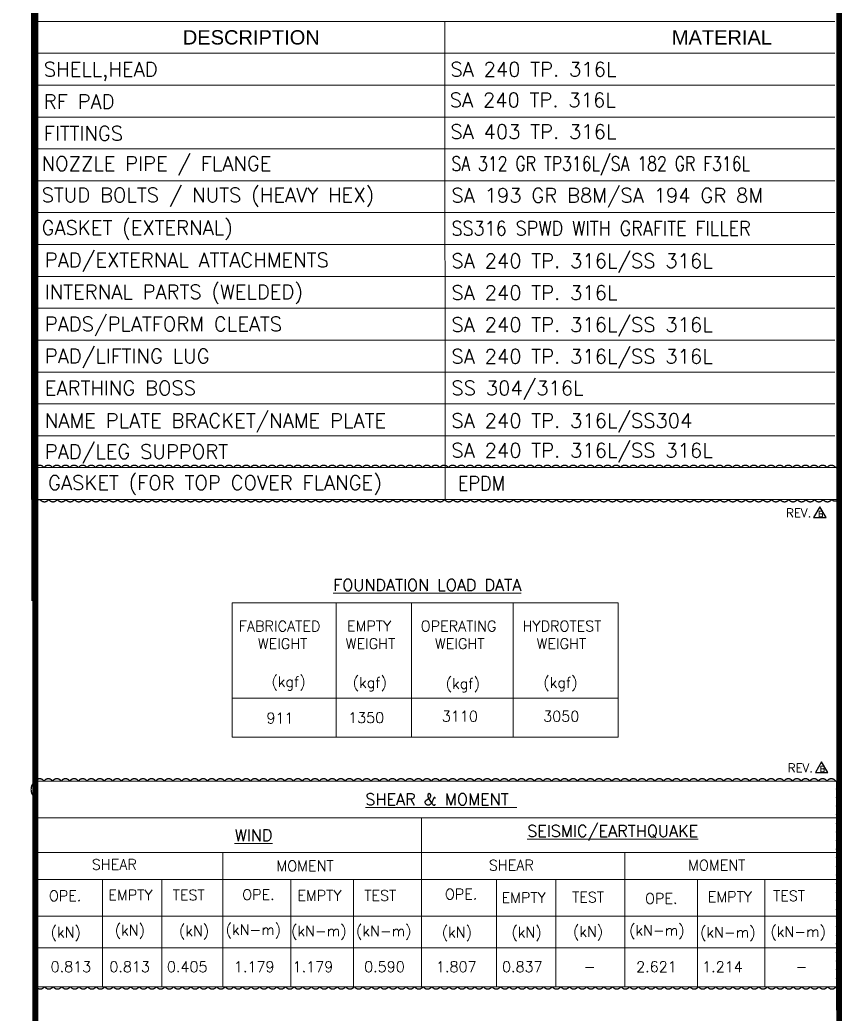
# Model space of a CAD drawing. Header units: inches. Extents: x -100737 to -99065, y -38026 to -37432.
# Drawn here: x -100053 to -99909.7, y -37844.7 to -37671.4 of the extents above; entities that cross this region are included whole.
import ezdxf
from ezdxf.enums import TextEntityAlignment as Align

# ---------------------------------------------------------------- set-up
doc = ezdxf.new("R2010")
doc.units = ezdxf.units.IN
doc.header["$LTSCALE"] = 200
doc.header["$MEASUREMENT"] = 0
doc.linetypes.add('DASHED', pattern=[0.75, 0.5, -0.25])
doc.linetypes.add('DASHED2', pattern=[0.375, 0.25, -0.125])
for name, color, linetype in [('4', 6, 'Continuous'), ('BORDER', 9, 'Continuous'), ('BORDER1', 3, 'Continuous'), ('BORDER2', 7, 'Continuous'), ('CONSTRUCTION', 252, 'Continuous'), ('DIMENSION', 8, 'Continuous'), ('text', 3, 'Continuous')]:
    doc.layers.add(name, color=color, linetype=linetype)
doc.layers.add('OBJECT', color=7, linetype='Continuous', lineweight=18)
doc.styles.add('ARIAL', font='arial.ttf')
doc.styles.add("ROMAN'S", font='romans.shx')
doc.styles.add('ROMANC', font='ROMANC', dxfattribs={"height": 5})
doc.styles.add('ROMAND', font='romand.shx', dxfattribs={"width": 0.8})
doc.styles.add('ROMANS', font='romans.shx', dxfattribs={"width": 0.85})
doc.styles.add('ROMANT', font='romant.shx')
doc.styles.add('RS', font='ROMANS.shx', dxfattribs={"width": 0.8})
doc.styles.get("Standard").update_dxf_attribs({"font": 'romans.shx'})

# ---------------------------------------------------------------- blocks, each defined once
blk = doc.blocks.new('*U110')
at = {"layer": 'BORDER1', "color": 154, "true_color": 0x1859a9, "const_width": 1}
blk.add_lwpolyline([(0, 564), (796, 564), (796, 0), (0, 0)], close=True, dxfattribs=at)
blk.add_lwpolyline([(656, 0), (656, 564)], dxfattribs=at)
at = {"layer": 'BORDER2', "flags": 8}
for tag, height, style, p in [('REV-B', 2.7, 'ROMANS', (662.76, 125.68)), ('REV-A', 2.7, 'ROMANS', (662.76, 118.68)), ('RE-B', 7, 'ROMANT', (745.34, 6.15))]:
    blk.add_attdef(tag, text='', height=height, dxfattribs=dict(at, style=style)).set_placement(p, align=Align.CENTER)
at = {"layer": 'BORDER2', "style": 'ROMANS', "width": 4.59626}
for tag, p, p2 in [('DATE-B', (668.47, 125.68), (681.47, 125.68)), ('DATE-A', (668.47, 118.68), (681.47, 118.68))]:
    blk.add_attdef(tag, text='', height=2.7, dxfattribs=at).set_placement(p, p2, align=Align.FIT)
at = {"layer": 'BORDER2'}
for tag, height, style, p in [('DRN-B', 2.7, 'ROMANS', (689.55, 125.68)), ('CHD-B', 2.7, 'ROMANS', (701.61, 125.68)), ('APD-B', 2.7, 'ROMANS', (713.32, 125.68)), ('DRN-A', 2.7, 'ROMANS', (689.55, 118.68)), ('CHD-A', 2.7, 'ROMANS', (701.61, 118.68)), ('APD-A', 2.7, 'ROMANS', (713.32, 118.68)), ('CONS_CONT_VEND', 3.5, 'ROMANC', (726, 61.94))]:
    blk.add_attdef(tag, text='', height=height, dxfattribs=dict(at, style=style)).set_placement(p, align=Align.CENTER)
at = {"layer": 'BORDER2', "style": 'ROMANS', "width": 0.8}
for tag, p, height in [('1:X', (670.77, 103.49), 3), ('LOC', (709.61, 103.49), 3), ('PROJ_NO', (774.84, 103.49), 3), ('CONS_DRG_NO', (681.74, 53.26), 2.5)]:
    blk.add_attdef(tag, p, '', height=height, dxfattribs=at)
at = {"layer": 'BORDER2', "lineweight": 30, "width": 0.8, "flags": 104}
for tag, p in [('COMMENTS-B', (720.22, 127.5)), ('COMMENTS-A', (720.22, 120.5))]:
    blk.add_attdef(tag, text='', height=2.2, dxfattribs=at).set_placement(p, align=Align.MIDDLE_LEFT)
at = {"layer": 'BORDER2', "style": 'ROMANS', "width": 0.8}
for tag, p in [('PROJECT_TITLE_1', (726, 45.91)), ('PROJECT_TITLE_2', (726, 40.58))]:
    blk.add_attdef(tag, text='', height=3.5, dxfattribs=at).set_placement(p, align=Align.MIDDLE)
at = {"layer": 'BORDER2', "style": 'ROMANT', "width": 0.8}
for tag, p in [('DRG_TITLE_1', (726, 29.73)), ('DRG_TITLE_2', (726, 23.03)), ('DRG_TITLE_3', (726, 16.33))]:
    blk.add_attdef(tag, text='', height=4, dxfattribs=at).set_placement(p, align=Align.CENTER)
at = {"layer": 'BORDER2', "style": 'ROMANT'}
for tag, p in [('AR', (668.95, 6.15)), ('PA', (683.03, 6.15)), ('DC', (697.09, 6.15)), ('TS', (775.94, 6.15))]:
    blk.add_attdef(tag, p, '', height=7, dxfattribs=at)
for tag, p in [('SRNO', (736.79, 6.15)), ('SH', (771.83, 6.2))]:
    blk.add_attdef(tag, text='', height=7, dxfattribs=at).set_placement(p, align=Align.RIGHT)
at = {"layer": 'BORDER2', "style": 'ROMANS', "flags": 2}
blk.add_attdef('TB_VERSION', text='', height=2, dxfattribs=at).set_placement((1, -1), align=Align.TOP_LEFT)
blk = doc.blocks.new('REVISION')
at = {"layer": 'DIMENSION', "color": 1, "linetype": 'DASHED2'}
blk.add_lwpolyline([(-2.5, 13.6), (-11.2, 28.6), (-19.9, 13.6)], close=True, dxfattribs=at)
at = {"layer": 'DIMENSION', "color": 1, "linetype": 'DASHED2', "attachment_point": 1, "style": "ROMAN'S"}
for s, insert, char_height, width in [('REV.', (-58.2, 26), 12, 56.203), ('B', (-13.6, 22.6), 8, 5.597)]:
    blk.add_mtext(s, dxfattribs=dict(at, insert=insert, char_height=char_height, width=width))

msp = doc.modelspace()

# ---------------------------------------------------------------- linework, layer by layer
at = {"layer": '4', "color": 1, "linetype": 'Continuous', "lineweight": 15}
for p, q in [((-100016.033, -37773.04, -1.889), (-99948.731, -37773.04, -2.72)), ((-100016.033, -37796.436, -1.889), (-100016.033, -37773.04, -1.889)), ((-99997.88, -37773.04, -0.916), (-99997.88, -37796.436, -0.916)), ((-99984.783, -37773.04, -0.916), (-99984.783, -37796.436, -0.916)), ((-99967.012, -37773.04, -0.06), (-99967.012, -37796.436, -0.06)), ((-99948.731, -37773.04, -0.065), (-99948.731, -37796.436, -0.065)), ((-99948.731, -37796.436, -0.065), (-100016.033, -37796.436, -1.889)), ((-99910.69, -37808.154), (-99910.69, -37843.989)), ((-99983.021, -37810.508), (-99983.021, -37839.914, -0.955)), ((-100017.644, -37816.518, -1.806), (-100017.644, -37839.915, -1.806)), ((-100001.301, -37816.518, -0.95), (-100001.301, -37816.518, -0.95)), ((-99947.575, -37816.518, -4.048), (-99947.58, -37839.914, -4.496)), ((-100038.596, -37821.227, -1.806), (-100038.596, -37839.915, -1.806)), ((-100028.249, -37821.227, -1.806), (-100028.249, -37839.915, -1.806)), ((-100005.813, -37821.227, -1.806), (-100005.813, -37839.915, -1.806)), ((-99994.871, -37821.227, -1.806), (-99994.871, -37839.915, -1.806)), ((-99969.928, -37821.227, -1.806), (-99969.928, -37839.915, -1.806)), ((-99959.581, -37821.227, -1.806), (-99959.581, -37839.915, -1.806)), ((-99934.906, -37821.227, -1.806), (-99934.906, -37839.915, -1.806)), ((-99923.16, -37821.227, -1.806), (-99923.16, -37839.915, -1.806))]:
    msp.add_line(p, q, dxfattribs=at)
at = {"layer": 'BORDER'}
msp.add_line((-100050.947, -37755.001), (-100050.947, -37664.168), dxfattribs=at)
at = {"layer": 'CONSTRUCTION', "linetype": 'Continuous', "lineweight": 15}
msp.add_line((-100016.033, -37789.641, -0.021), (-99948.731, -37789.641, -0.852), dxfattribs=at)
at = {"layer": 'DIMENSION', "color": 6, "linetype": 'DASHED', "ltscale": 10}
for points in [[(-100050.322, -37749.446, -0.5206), (-100048.822, -37749.446, -0.5206), (-100047.322, -37749.446, -0.5206), (-100045.822, -37749.446, -0.5206), (-100044.322, -37749.446, -0.5206), (-100042.822, -37749.446, -0.5206), (-100041.322, -37749.446, -0.5206), (-100039.822, -37749.446, -0.5206), (-100038.322, -37749.446, -0.5206), (-100036.822, -37749.446, -0.5206), (-100035.322, -37749.446, -0.5206), (-100033.822, -37749.446, -0.5206), (-100032.322, -37749.446, -0.5206), (-100030.822, -37749.446, -0.5206), (-100029.322, -37749.446, -0.5206), (-100027.822, -37749.446, -0.5206), (-100026.322, -37749.446, -0.5206), (-100024.822, -37749.446, -0.5206), (-100023.322, -37749.446, -0.5206), (-100021.822, -37749.446, -0.5206), (-100020.322, -37749.446, -0.5206), (-100018.822, -37749.446, -0.5206), (-100017.322, -37749.446, -0.5206), (-100015.822, -37749.446, -0.5206), (-100014.322, -37749.446, -0.5206), (-100012.822, -37749.446, -0.5206), (-100011.322, -37749.446, -0.5206), (-100009.822, -37749.446, -0.5206), (-100008.322, -37749.446, -0.5206), (-100006.822, -37749.446, -0.5206), (-100005.322, -37749.446, -0.5206), (-100003.822, -37749.446, -0.5206), (-100002.322, -37749.446, -0.5206), (-100000.822, -37749.446, -0.5206), (-99999.322, -37749.446, -0.5206), (-99997.822, -37749.446, -0.5206), (-99996.322, -37749.446, -0.5206), (-99994.822, -37749.446, -0.5206), (-99993.322, -37749.446, -0.5206), (-99991.822, -37749.446, -0.5206), (-99990.322, -37749.446, -0.5206), (-99988.822, -37749.446, -0.5206), (-99987.322, -37749.446, -0.5206), (-99985.822, -37749.446, -0.5206), (-99984.322, -37749.446, -0.5206), (-99982.822, -37749.446, -0.5206), (-99981.322, -37749.446, -0.5206), (-99979.822, -37749.446, -0.5206), (-99978.322, -37749.446, -0.5206), (-99976.822, -37749.446, -0.5206), (-99975.322, -37749.446, -0.5206), (-99973.822, -37749.446, -0.5206), (-99972.322, -37749.446, -0.5206), (-99970.822, -37749.446, -0.5206), (-99969.322, -37749.446, -0.5206), (-99967.822, -37749.446, -0.5206), (-99966.322, -37749.446, -0.5206), (-99964.822, -37749.446, -0.5206), (-99963.322, -37749.446, -0.5206), (-99961.822, -37749.446, -0.5206), (-99960.322, -37749.446, -0.5206), (-99958.822, -37749.446, -0.5206), (-99957.322, -37749.446, -0.5206), (-99955.822, -37749.446, -0.5206), (-99954.322, -37749.446, -0.5206), (-99952.822, -37749.446, -0.5206), (-99951.322, -37749.446, -0.5206), (-99949.822, -37749.446, -0.5206), (-99948.322, -37749.446, -0.5206), (-99946.822, -37749.446, -0.5206), (-99945.322, -37749.446, -0.5206), (-99943.822, -37749.446, -0.5206), (-99942.322, -37749.446, -0.5206), (-99940.822, -37749.446, -0.5206), (-99939.322, -37749.446, -0.5206), (-99937.822, -37749.446, -0.5206), (-99936.322, -37749.446, -0.5206), (-99934.822, -37749.446, -0.5206), (-99933.322, -37749.446, -0.5206), (-99931.822, -37749.446, -0.5206), (-99930.322, -37749.446, -0.5206), (-99928.822, -37749.446, -0.5206), (-99927.322, -37749.446, -0.5206), (-99925.822, -37749.446, -0.5206), (-99924.322, -37749.446, -0.5206), (-99922.822, -37749.446, -0.5206), (-99921.322, -37749.446, -0.5206), (-99919.822, -37749.446, -0.5206), (-99918.322, -37749.446, -0.5206), (-99916.822, -37749.446, -0.5206), (-99915.322, -37749.446, -0.5206), (-99913.822, -37749.446, -0.5206), (-99912.322, -37749.446, -0.5206), (-99910.822, -37749.446, -0.5206), (-99910.189, -37750.312, -0.5206), (-99910.189, -37751.812, -0.5206), (-99910.189, -37753.312, -0.5206), (-99910.189, -37754.812, -0.5206), (-99911.5, -37755.001, -0.5206), (-99913, -37755.001, -0.5206), (-99914.5, -37755.001, -0.5206), (-99916, -37755.001, -0.5206), (-99917.5, -37755.001, -0.5206), (-99919, -37755.001, -0.5206), (-99920.5, -37755.001, -0.5206), (-99922, -37755.001, -0.5206), (-99923.5, -37755.001, -0.5206), (-99925, -37755.001, -0.5206), (-99926.5, -37755.001, -0.5206), (-99928, -37755.001, -0.5206), (-99929.5, -37755.001, -0.5206), (-99931, -37755.001, -0.5206), (-99932.5, -37755.001, -0.5206), (-99934, -37755.001, -0.5206), (-99935.5, -37755.001, -0.5206), (-99937, -37755.001, -0.5206), (-99938.5, -37755.001, -0.5206), (-99940, -37755.001, -0.5206), (-99941.5, -37755.001, -0.5206), (-99943, -37755.001, -0.5206), (-99944.5, -37755.001, -0.5206), (-99946, -37755.001, -0.5206), (-99947.5, -37755.001, -0.5206), (-99949, -37755.001, -0.5206), (-99950.5, -37755.001, -0.5206), (-99952, -37755.001, -0.5206), (-99953.5, -37755.001, -0.5206), (-99955, -37755.001, -0.5206), (-99956.5, -37755.001, -0.5206), (-99958, -37755.001, -0.5206), (-99959.5, -37755.001, -0.5206), (-99961, -37755.001, -0.5206), (-99962.5, -37755.001, -0.5206), (-99964, -37755.001, -0.5206), (-99965.5, -37755.001, -0.5206), (-99967, -37755.001, -0.5206), (-99968.5, -37755.001, -0.5206), (-99970, -37755.001, -0.5206), (-99971.5, -37755.001, -0.5206), (-99973, -37755.001, -0.5206), (-99974.5, -37755.001, -0.5206), (-99976, -37755.001, -0.5206), (-99977.5, -37755.001, -0.5206), (-99979, -37755.001, -0.5206), (-99980.5, -37755.001, -0.5206), (-99982, -37755.001, -0.5206), (-99983.5, -37755.001, -0.5206), (-99985, -37755.001, -0.5206), (-99986.5, -37755.001, -0.5206), (-99988, -37755.001, -0.5206), (-99989.5, -37755.001, -0.5206), (-99991, -37755.001, -0.5206), (-99992.5, -37755.001, -0.5206), (-99994, -37755.001, -0.5206), (-99995.5, -37755.001, -0.5206), (-99997, -37755.001, -0.5206), (-99998.5, -37755.001, -0.5206), (-100000, -37755.001, -0.5206), (-100001.5, -37755.001, -0.5206), (-100003, -37755.001, -0.5206), (-100004.5, -37755.001, -0.5206), (-100006, -37755.001, -0.5206), (-100007.5, -37755.001, -0.5206), (-100009, -37755.001, -0.5206), (-100010.5, -37755.001, -0.5206), (-100012, -37755.001, -0.5206), (-100013.5, -37755.001, -0.5206), (-100015, -37755.001, -0.5206), (-100016.5, -37755.001, -0.5206), (-100018, -37755.001, -0.5206), (-100019.5, -37755.001, -0.5206), (-100021, -37755.001, -0.5206), (-100022.5, -37755.001, -0.5206), (-100024, -37755.001, -0.5206), (-100025.5, -37755.001, -0.5206), (-100027, -37755.001, -0.5206), (-100028.5, -37755.001, -0.5206), (-100030, -37755.001, -0.5206), (-100031.5, -37755.001, -0.5206), (-100033, -37755.001, -0.5206), (-100034.5, -37755.001, -0.5206), (-100036, -37755.001, -0.5206), (-100037.5, -37755.001, -0.5206), (-100039, -37755.001, -0.5206), (-100040.5, -37755.001, -0.5206), (-100042, -37755.001, -0.5206), (-100043.5, -37755.001, -0.5206), (-100045, -37755.001, -0.5206), (-100046.5, -37755.001, -0.5206), (-100048, -37755.001, -0.5206), (-100049.5, -37755.001, -0.5206), (-100050.322, -37754.324, -0.5206), (-100050.322, -37752.824, -0.5206), (-100050.322, -37751.324, -0.5206)], [(-100050.322, -37804.079, -0.5206), (-100048.822, -37804.079, -0.5206), (-100047.322, -37804.079, -0.5206), (-100045.822, -37804.079, -0.5206), (-100044.322, -37804.079, -0.5206), (-100042.822, -37804.079, -0.5206), (-100041.322, -37804.079, -0.5206), (-100039.822, -37804.079, -0.5206), (-100038.322, -37804.079, -0.5206), (-100036.822, -37804.079, -0.5206), (-100035.322, -37804.079, -0.5206), (-100033.822, -37804.079, -0.5206), (-100032.322, -37804.079, -0.5206), (-100030.822, -37804.079, -0.5206), (-100029.322, -37804.079, -0.5206), (-100027.822, -37804.079, -0.5206), (-100026.322, -37804.079, -0.5206), (-100024.822, -37804.079, -0.5206), (-100023.322, -37804.079, -0.5206), (-100021.822, -37804.079, -0.5206), (-100020.322, -37804.079, -0.5206), (-100018.822, -37804.079, -0.5206), (-100017.322, -37804.079, -0.5206), (-100015.822, -37804.079, -0.5206), (-100014.322, -37804.079, -0.5206), (-100012.822, -37804.079, -0.5206), (-100011.322, -37804.079, -0.5206), (-100009.822, -37804.079, -0.5206), (-100008.322, -37804.079, -0.5206), (-100006.822, -37804.079, -0.5206), (-100005.322, -37804.079, -0.5206), (-100003.822, -37804.079, -0.5206), (-100002.322, -37804.079, -0.5206), (-100000.822, -37804.079, -0.5206), (-99999.322, -37804.079, -0.5206), (-99997.822, -37804.079, -0.5206), (-99996.322, -37804.079, -0.5206), (-99994.822, -37804.079, -0.5206), (-99993.322, -37804.079, -0.5206), (-99991.822, -37804.079, -0.5206), (-99990.322, -37804.079, -0.5206), (-99988.822, -37804.079, -0.5206), (-99987.322, -37804.079, -0.5206), (-99985.822, -37804.079, -0.5206), (-99984.322, -37804.079, -0.5206), (-99982.822, -37804.079, -0.5206), (-99981.322, -37804.079, -0.5206), (-99979.822, -37804.079, -0.5206), (-99978.322, -37804.079, -0.5206), (-99976.822, -37804.079, -0.5206), (-99975.322, -37804.079, -0.5206), (-99973.822, -37804.079, -0.5206), (-99972.322, -37804.079, -0.5206), (-99970.822, -37804.079, -0.5206), (-99969.322, -37804.079, -0.5206), (-99967.822, -37804.079, -0.5206), (-99966.322, -37804.079, -0.5206), (-99964.822, -37804.079, -0.5206), (-99963.322, -37804.079, -0.5206), (-99961.822, -37804.079, -0.5206), (-99960.322, -37804.079, -0.5206), (-99958.822, -37804.079, -0.5206), (-99957.322, -37804.079, -0.5206), (-99955.822, -37804.079, -0.5206), (-99954.322, -37804.079, -0.5206), (-99952.822, -37804.079, -0.5206), (-99951.322, -37804.079, -0.5206), (-99949.822, -37804.079, -0.5206), (-99948.322, -37804.079, -0.5206), (-99946.822, -37804.079, -0.5206), (-99945.322, -37804.079, -0.5206), (-99943.822, -37804.079, -0.5206), (-99942.322, -37804.079, -0.5206), (-99940.822, -37804.079, -0.5206), (-99939.322, -37804.079, -0.5206), (-99937.822, -37804.079, -0.5206), (-99936.322, -37804.079, -0.5206), (-99934.822, -37804.079, -0.5206), (-99933.322, -37804.079, -0.5206), (-99931.822, -37804.079, -0.5206), (-99930.322, -37804.079, -0.5206), (-99928.822, -37804.079, -0.5206), (-99927.322, -37804.079, -0.5206), (-99925.822, -37804.079, -0.5206), (-99924.322, -37804.079, -0.5206), (-99922.822, -37804.079, -0.5206), (-99921.322, -37804.079, -0.5206), (-99919.822, -37804.079, -0.5206), (-99918.322, -37804.079, -0.5206), (-99916.822, -37804.079, -0.5206), (-99915.322, -37804.079, -0.5206), (-99913.822, -37804.079, -0.5206), (-99912.322, -37804.079, -0.5206), (-99910.822, -37804.079, -0.5206), (-99910.69, -37805.447, -0.5206), (-99910.69, -37806.947, -0.5206), (-99910.69, -37808.447, -0.5206), (-99910.69, -37809.947, -0.5206), (-99910.69, -37811.447, -0.5206), (-99910.69, -37812.947, -0.5206), (-99910.69, -37814.447, -0.5206), (-99910.69, -37815.947, -0.5206), (-99910.69, -37817.447, -0.5206), (-99910.69, -37818.947, -0.5206), (-99910.69, -37820.447, -0.5206), (-99910.69, -37821.947, -0.5206), (-99910.69, -37823.447, -0.5206), (-99910.69, -37824.947, -0.5206), (-99910.69, -37826.447, -0.5206), (-99910.69, -37827.947, -0.5206), (-99910.69, -37829.447, -0.5206), (-99910.69, -37830.947, -0.5206), (-99910.69, -37832.447, -0.5206), (-99910.69, -37833.947, -0.5206), (-99910.69, -37835.447, -0.5206), (-99910.69, -37836.947, -0.5206), (-99910.69, -37838.447, -0.5206), (-99910.723, -37839.914, -0.5206), (-99912.223, -37839.914, -0.5206), (-99913.723, -37839.914, -0.5206), (-99915.223, -37839.914, -0.5206), (-99916.723, -37839.914, -0.5206), (-99918.223, -37839.914, -0.5206), (-99919.723, -37839.914, -0.5206), (-99921.223, -37839.914, -0.5206), (-99922.723, -37839.914, -0.5206), (-99924.223, -37839.914, -0.5206), (-99925.723, -37839.914, -0.5206), (-99927.223, -37839.914, -0.5206), (-99928.723, -37839.914, -0.5206), (-99930.223, -37839.914, -0.5206), (-99931.723, -37839.914, -0.5206), (-99933.223, -37839.914, -0.5206), (-99934.723, -37839.914, -0.5206), (-99936.223, -37839.914, -0.5206), (-99937.723, -37839.914, -0.5206), (-99939.223, -37839.914, -0.5206), (-99940.723, -37839.914, -0.5206), (-99942.223, -37839.914, -0.5206), (-99943.723, -37839.914, -0.5206), (-99945.223, -37839.914, -0.5206), (-99946.723, -37839.914, -0.5206), (-99948.223, -37839.914, -0.5206), (-99949.723, -37839.914, -0.5206), (-99951.223, -37839.914, -0.5206), (-99952.723, -37839.914, -0.5206), (-99954.223, -37839.914, -0.5206), (-99955.723, -37839.914, -0.5206), (-99957.223, -37839.914, -0.5206), (-99958.723, -37839.914, -0.5206), (-99960.223, -37839.914, -0.5206), (-99961.723, -37839.914, -0.5206), (-99963.223, -37839.914, -0.5206), (-99964.723, -37839.914, -0.5206), (-99966.223, -37839.914, -0.5206), (-99967.723, -37839.914, -0.5206), (-99969.223, -37839.914, -0.5206), (-99970.723, -37839.914, -0.5206), (-99972.223, -37839.914, -0.5206), (-99973.723, -37839.914, -0.5206), (-99975.223, -37839.914, -0.5206), (-99976.723, -37839.914, -0.5206), (-99978.223, -37839.914, -0.5206), (-99979.723, -37839.914, -0.5206), (-99981.223, -37839.914, -0.5206), (-99982.723, -37839.914, -0.5206), (-99984.223, -37839.914, -0.5206), (-99985.723, -37839.914, -0.5206), (-99987.223, -37839.914, -0.5206), (-99988.723, -37839.914, -0.5206), (-99990.223, -37839.914, -0.5206), (-99991.723, -37839.914, -0.5206), (-99993.223, -37839.914, -0.5206), (-99994.723, -37839.914, -0.5206), (-99996.223, -37839.914, -0.5206), (-99997.723, -37839.914, -0.5206), (-99999.223, -37839.914, -0.5206), (-100000.723, -37839.914, -0.5206), (-100002.223, -37839.914, -0.5206), (-100003.723, -37839.914, -0.5206), (-100005.223, -37839.914, -0.5206), (-100006.723, -37839.914, -0.5206), (-100008.223, -37839.914, -0.5206), (-100009.723, -37839.914, -0.5206), (-100011.223, -37839.914, -0.5206), (-100012.723, -37839.914, -0.5206), (-100014.223, -37839.914, -0.5206), (-100015.723, -37839.914, -0.5206), (-100017.223, -37839.914, -0.5206), (-100018.723, -37839.914, -0.5206), (-100020.223, -37839.914, -0.5206), (-100021.723, -37839.914, -0.5206), (-100023.223, -37839.914, -0.5206), (-100024.723, -37839.914, -0.5206), (-100026.223, -37839.914, -0.5206), (-100027.723, -37839.914, -0.5206), (-100029.223, -37839.914, -0.5206), (-100030.723, -37839.914, -0.5206), (-100032.223, -37839.914, -0.5206), (-100033.723, -37839.914, -0.5206), (-100035.223, -37839.914, -0.5206), (-100036.723, -37839.914, -0.5206), (-100038.223, -37839.914, -0.5206), (-100039.723, -37839.914, -0.5206), (-100041.223, -37839.914, -0.5206), (-100042.723, -37839.914, -0.5206), (-100044.223, -37839.914, -0.5206), (-100045.723, -37839.914, -0.5206), (-100047.223, -37839.914, -0.5206), (-100048.723, -37839.914, -0.5206), (-100050.223, -37839.914, -0.5206), (-100050.322, -37838.513, -0.5206), (-100050.322, -37837.013, -0.5206), (-100050.322, -37835.513, -0.5206), (-100050.322, -37834.013, -0.5206), (-100050.322, -37832.513, -0.5206), (-100050.322, -37831.013, -0.5206), (-100050.322, -37829.513, -0.5206), (-100050.322, -37828.013, -0.5206), (-100050.322, -37826.513, -0.5206), (-100050.322, -37825.013, -0.5206), (-100050.322, -37823.513, -0.5206), (-100050.322, -37822.013, -0.5206), (-100050.322, -37820.513, -0.5206), (-100050.322, -37819.013, -0.5206), (-100050.322, -37817.513, -0.5206), (-100050.322, -37816.013, -0.5206), (-100050.322, -37814.513, -0.5206), (-100050.322, -37813.013, -0.5206), (-100050.322, -37811.513, -0.5206), (-100050.322, -37810.013, -0.5206), (-100050.322, -37808.513, -0.5206), (-100050.322, -37807.013, -0.5206)]]:
    msp.add_lwpolyline(points, format="xyb", close=True, dxfattribs=at)
at = {"layer": 'OBJECT', "color": 1, "lineweight": 15}
for p, q in [((-99910.69, -37804.079), (-99910.69, -37839.914)), ((-100050.322, -37810.508), (-99910.356, -37810.508)), ((-100050.322, -37816.518, -2.779), (-99910.356, -37816.518, -4.507)), ((-100050.322, -37821.227, 0.441), (-99910.356, -37821.227, -3.53)), ((-100050.322, -37827.625, -1.845), (-99910.356, -37827.624, -3.573)), ((-100050.322, -37833.12, -0.911), (-99910.356, -37833.119, -2.639))]:
    msp.add_line(p, q, dxfattribs=at)
msp.add_lwpolyline([(-99910.356, -37839.914), (-100050.322, -37839.914), (-100050.322, -37804.079), (-99910.356, -37804.079)], dxfattribs=at)
at = {"layer": 'text', "color": 1, "lineweight": 15}
for p, q in [((-100050.945, -37593.36, 15.489), (-100050.945, -37678.773, 15.489)), ((-100050.948, -37752.834, -0.355), (-100050.948, -37668.184, -0.355)), ((-99910.947, -37671.668), (-100050.947, -37671.668)), ((-99978.91, -37755.001), (-99978.962, -37671.668)), ((-100050.947, -37727.224), (-100050.947, -37772.641, 4.957)), ((-99909.847, -37755.001), (-100049.847, -37755.001))]:
    msp.add_line(p, q, dxfattribs=at)
at = {"layer": 'text', "color": 252, "lineweight": 15}
for p, q in [((-99910.947, -37677.224), (-100050.947, -37677.224)), ((-99910.947, -37682.779), (-100050.947, -37682.779)), ((-99910.947, -37688.335), (-100050.947, -37688.335)), ((-99910.947, -37693.89), (-100050.947, -37693.89)), ((-99910.947, -37693.89), (-100050.947, -37693.89)), ((-99910.947, -37693.89), (-100050.947, -37693.89)), ((-99910.947, -37693.89), (-100050.947, -37693.89)), ((-99910.947, -37699.446), (-100050.947, -37699.446)), ((-99910.947, -37699.446), (-100050.947, -37699.446)), ((-99910.947, -37705.001), (-100050.947, -37705.001)), ((-99910.947, -37710.557), (-100050.947, -37710.557)), ((-99910.947, -37710.557), (-100050.947, -37710.557)), ((-99910.947, -37710.557), (-100050.947, -37710.557)), ((-99910.947, -37710.557), (-100050.947, -37710.557)), ((-99910.947, -37710.557), (-100050.947, -37710.557)), ((-99910.947, -37710.557), (-100050.947, -37710.557)), ((-99910.947, -37710.557), (-100050.947, -37710.557)), ((-99910.947, -37710.557), (-100050.947, -37710.557)), ((-99910.947, -37716.112), (-100050.947, -37716.112)), ((-99910.947, -37721.668), (-100050.947, -37721.668)), ((-99910.947, -37721.668), (-100050.947, -37721.668)), ((-99910.947, -37727.224), (-100050.947, -37727.224)), ((-99910.947, -37732.779), (-100050.947, -37732.779)), ((-99910.947, -37738.335), (-100050.947, -37738.335)), ((-99910.947, -37743.89), (-100050.947, -37743.89)), ((-99910.947, -37743.89), (-100050.947, -37743.89)), ((-99910.947, -37749.446), (-100050.947, -37749.446))]:
    msp.add_line(p, q, dxfattribs=at)

# ---------------------------------------------------------------- block references
at = {"layer": 'BORDER1', "lineweight": 9, "xscale": 1.000952843108604, "yscale": 1.000952843108604, "zscale": 1.000952843108604}
msp.add_blockref('*U110', (-100706.947, -38011.246), dxfattribs=at)
at = {"layer": 'DIMENSION', "color": 6, "linetype": 'DASHED2', "xscale": 0.1252646215129461, "yscale": 0.1252646215129461, "zscale": 0.1252646215129461}
for p in [(-99912.156, -37759.854, -2.683), (-99911.86, -37804.291, -2.683)]:
    msp.add_blockref('REVISION', p, dxfattribs=at)

# ---------------------------------------------------------------- texts
at = {"layer": 'OBJECT', "color": 3, "lineweight": 15, "style": 'RS'}
for s, height, p in [('FABRICATED ', 1.83373, (-100014.858, -37777.987, -0.022)), ('EMPTY ', 1.8337, (-99995.998, -37777.972)), ('OPERATING', 1.8337, (-99983.153, -37777.981)), ('HYDROTEST', 1.8337, (-99965.398, -37777.981, 0.856)), ('WEIGHT', 1.8337, (-100011.545, -37781.043, 1.823)), ('WEIGHT', 1.8337, (-99996.22, -37781.046)), ('WEIGHT', 1.8337, (-99980.662, -37781.045)), ('WEIGHT', 1.8337, (-99962.947, -37781.041, 0.856)), ('(kgf)', 1.8337, (-100009.156, -37787.666, 1.823)), ('(kgf)', 1.8337, (-99994.998, -37787.81, 0.952)), ('(kgf)', 1.8337, (-99978.79, -37787.977, 0.952)), ('(kgf)', 1.8337, (-99961.768, -37787.804, 1.809)), ('1350', 1.8337, (-99995.799, -37793.951, 1.885)), ('3110', 1.8337, (-99979.463, -37793.698, 1.885)), ('3050', 1.8337, (-99961.784, -37793.698, 2.742)), ('911', 1.8337, (-100010.03, -37794.017, 2.057)), ('SHEAR', 1.8337, (-100040.479, -37819.532, 4.068)), ('MOMENT', 1.8337, (-100008.298, -37819.785, 4.068)), ('SHEAR', 1.8337, (-99971.283, -37819.666, 4.068)), ('MOMENT', 1.8337, (-99936.528, -37819.666, 4.068)), ('OPE.', 1.8337, (-100047.962, -37825.009, 5.02)), ('EMPTY', 1.8337, (-100037.608, -37824.86, 5.02)), ('TEST', 1.8337, (-100026.39, -37824.86, 5.02)), ('OPE.', 1.8337, (-100014.264, -37824.786, 5.02)), ('EMPTY', 1.8337, (-100004.653, -37824.934, 5.02)), ('TEST', 1.8337, (-99992.989, -37824.934, 5.02)), ('OPE.', 1.8337, (-99978.93, -37824.711, 5.02)), ('EMPTY', 1.8337, (-99933.106, -37825.158, 5.02)), ('TEST', 1.8337, (-99921.725, -37825.009, 5.02)), ('EMPTY', 1.8337, (-99969.051, -37825.306, 5.02)), ('TEST', 1.8337, (-99956.762, -37825.232, 5.02)), ('OPE.', 1.8337, (-99944.041, -37825.455, 5.02)), ('(kN)', 1.8337, (-100047.662, -37831.347, 6.806)), ('(kN)', 1.8337, (-100036.474, -37830.99, 6.806)), ('(kN)', 1.8337, (-100025.286, -37831.109, 6.806)), ('(kN-m)', 1.8337, (-100017.157, -37830.89, 2.425)), ('(kN-m)', 1.8337, (-100005.731, -37831.128, 2.425)), ('(kN-m)', 1.8337, (-99994.424, -37831.128, 2.425)), ('(kN)', 1.8337, (-99979.462, -37831.347, 6.806)), ('(kN)', 1.8337, (-99967.322, -37831.347, 6.806)), ('(kN)', 1.8337, (-99956.61, -37831.228, 6.806)), ('(kN-m)', 1.8337, (-99946.815, -37831.009, 2.425)), ('(kN-m)', 1.8337, (-99934.437, -37831.366, 2.425)), ('(kN-m)', 1.8337, (-99922.177, -37831.247, 2.425)), ('0.813', 1.8337, (-100047.662, -37837.36, 6.806)), ('0.813', 1.8337, (-100037.427, -37837.36, 6.806)), ('0.405', 1.8337, (-100027.386, -37837.36, 6.806)), ('1.179', 1.8337, (-100015.703, -37837.36, 6.806)), ('1.179', 1.8337, (-100005.468, -37837.36, 6.806)), ('0.590', 1.8337, (-99993.008, -37837.36, 6.806)), ('1.807', 1.8337, (-99980.483, -37837.36, 6.806)), ('0.837', 1.8337, (-99968.976, -37837.36, 6.806)), ('-', 1.834, (-99954.719, -37837.36, 6.806)), ('2.621', 1.8337, (-99945.59, -37837.36, 6.806)), ('1.214', 1.8337, (-99934.083, -37837.36, 6.806)), ('-', 1.834, (-99917.807, -37837.36, 6.806))]:
    msp.add_text(s, height=height, dxfattribs=at).set_placement(p)
at = {"layer": 'text', "style": 'ARIAL'}
for s, height, p in [('DESCRIPTION', 2.49999, (-100012.68, -37674.446)), ('MATERIAL', 2.5, (-99930.644, -37674.446))]:
    msp.add_text(s, height=height, dxfattribs=at).set_placement(p, align=Align.MIDDLE)
at = {"layer": 'text', "style": 'ROMANS'}
for s, height, p in [('SHELL,HEAD', 2.5, (-100048.849, -37681.252)), ('SA 240 TP. 316L', 2.49999, (-99977.974, -37681.252)), ('RF PAD', 2.5, (-100048.849, -37686.88)), ('SA 240 TP. 316L', 2.49999, (-99978.085, -37686.614)), ('SA 403 TP. 316L', 2.49999, (-99977.974, -37692.136)), ('FITTINGS', 2.5, (-100048.849, -37692.436)), ('NOZZLE PIPE / FLANGE', 2.49999, (-100049.235, -37697.692)), ('STUD BOLTS / NUTS (HEAVY HEX)', 2.49999, (-100049.235, -37703.168)), ('SA 193 GR B8M/SA 194 GR 8M', 2.49999, (-99977.791, -37703.243)), ('GASKET (EXTERNAL)', 2.49999, (-100049.235, -37708.891)), ('PAD/EXTERNAL ATTACHMENTS', 2.49999, (-100048.667, -37714.499)), ('SA 240 TP. 316L/SS 316L', 2.49999, (-99977.791, -37714.651)), ('INTERNAL PARTS (WELDED)', 2.49999, (-100048.667, -37720.055)), ('SA 240 TP. 316L', 2.49999, (-99977.791, -37720.207)), ('PADS/PLATFORM CLEATS', 2.49999, (-100048.667, -37725.675)), ('SA 240 TP. 316L/SS 316L', 2.49999, (-99977.791, -37725.762)), ('PAD/LIFTING LUG', 2.49999, (-100048.667, -37731.263)), ('SA 240 TP. 316L/SS 316L', 2.49999, (-99977.791, -37731.318)), ('EARTHING BOSS', 2.49999, (-100048.667, -37736.818)), ('SS 304/316L', 2.49999, (-99977.791, -37736.818)), ('NAME PLATE BRACKET/NAME PLATE', 2.49999, (-100048.667, -37742.488)), ('SA 240 TP. 316L/SS304', 2.49999, (-99977.791, -37742.488)), ('PAD/LEG SUPPORT', 2.49999, (-100048.667, -37747.897)), ('SA 240 TP. 316L/SS 316L', 2.49999, (-99977.791, -37747.7)), ('GASKET (FOR TOP COVER FLANGE)', 2.49999, (-100048.107, -37753.336))]:
    msp.add_text(s, height=height, dxfattribs=at).set_placement(p)
for s, height, width, p in [('SA 312 GR TP316L/SA 182 GR F316L', 2.49999, 0.8, (-99977.791, -37697.692)), ('SS316 SPWD WITH GRAFITE FILLER', 2.49999, 0.9, (-99977.791, -37708.977)), ('EPDM', 2.5, 0.9, (-99976.663, -37753.422))]:
    msp.add_text(s, height=height, dxfattribs=dict(at, width=width)).set_placement(p)
at = {"layer": 'text', "color": 3, "lineweight": 15, "style": 'ROMAND'}
for s, p in [('%%UFOUNDATION LOAD DATA', (-99982.016, -37769.901, -2.32)), ('%%USHEAR & MOMENT ', (-99979.593, -37807.261, -3.21)), ('%%UWIND', (-100012.294, -37813.521, -3.21)), ('%%USEISMIC/EARTHQUAKE', (-99949.688, -37812.926, -3.21))]:
    msp.add_text(s, height=2.045, rotation=0.00011, dxfattribs=at).set_placement(p, align=Align.MIDDLE)

doc.saveas('drawing.dxf')
